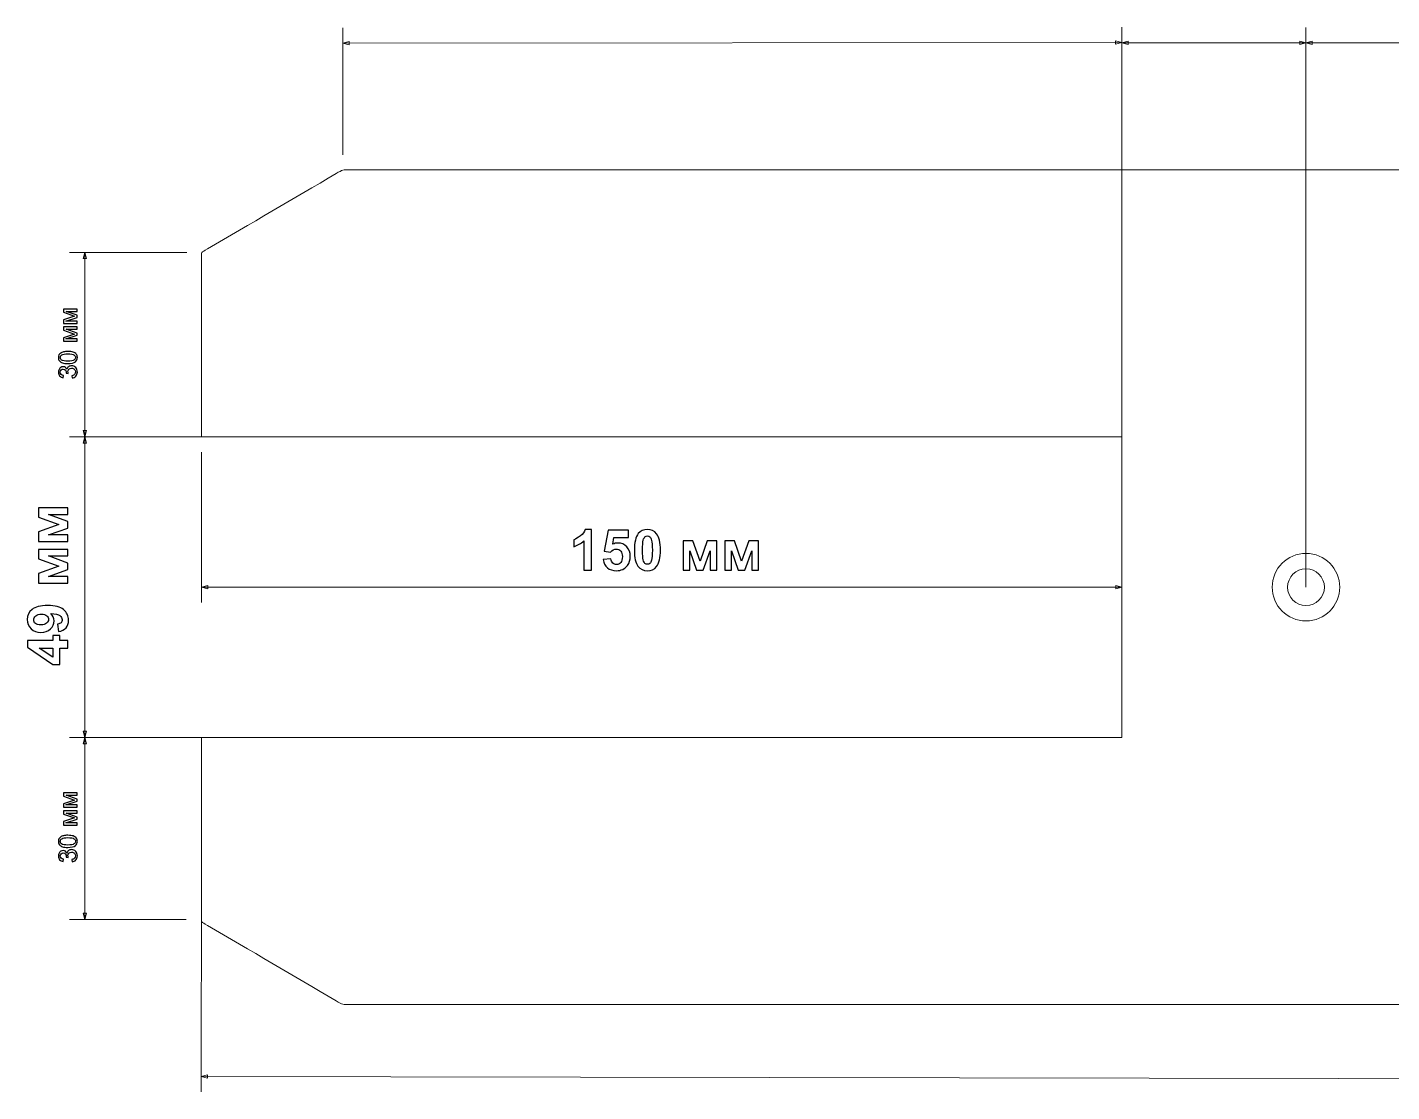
# Model space of a CAD drawing. Header units: centimetres. Extents: x -84 to 84, y -59 to 59.
# Drawn here: x -60.22 to -37.98, y 28.39 to 45.74 of the extents above; entities that cross this region are included whole.
import ezdxf

# ---------------------------------------------------------------- set-up
doc = ezdxf.new("R2010")
doc.units = ezdxf.units.CM
doc.header["$MEASUREMENT"] = 0
doc.layers.add('layer 1', color=7, linetype='Continuous')

msp = doc.modelspace()

# ---------------------------------------------------------------- linework, layer by layer
at = {"layer": 'layer 1', "color": 155, "lineweight": 9}
for points in [[(-55.07438, 43.66111), (-55.07438, 43.66111), (-55.07564, 45.73303), (-55.07564, 45.73303)], [(-42.3778, 43.66884), (-42.3778, 43.66884), (-42.37906, 45.74076), (-42.37906, 45.74076)], [(-42.37765, 36.86422), (-42.37765, 36.86422), (-42.37765, 45.73671), (-42.37765, 45.73671)], [(-39.3777, 36.61422), (-39.3777, 36.61422), (-39.3777, 45.73671), (-39.3777, 45.73671)], [(-39.3777, 36.61422), (-39.3777, 36.61422), (-39.3777, 45.73671), (-39.3777, 45.73671)], [(-55.07549, 45.48304), (-55.07549, 45.48304), (-42.37891, 45.49077), (-42.37891, 45.49077)], [(-42.37765, 45.48671), (-42.37765, 45.48671), (-39.3777, 45.48671), (-39.3777, 45.48671)], [(-39.3777, 45.48671), (-39.3777, 45.48671), (-16.3777, 45.48671), (-16.3777, 45.48671)], [(-57.61873, 42.07181), (-57.61873, 42.07181), (-59.52712, 42.07181), (-59.52712, 42.07181)], [(-59.27712, 42.07181), (-59.27712, 42.07181), (-59.27712, 39.06423), (-59.27712, 39.06423)], [(-56.64846, 39.06423), (-56.64846, 39.06423), (-59.52712, 39.06423), (-59.52712, 39.06423)], [(-57.61873, 39.06423), (-57.61873, 39.06423), (-59.52712, 39.06423), (-59.52712, 39.06423)], [(-59.27712, 39.06423), (-59.27712, 39.06423), (-59.27712, 34.16421), (-59.27712, 34.16421)], [(-57.37765, 38.81423), (-57.37765, 38.81423), (-57.37765, 36.36423), (-57.37765, 36.36423)], [(-42.37765, 38.81423), (-42.37765, 38.81423), (-42.37765, 36.36423), (-42.37765, 36.36423)], [(-57.37765, 36.61423), (-57.37765, 36.61423), (-42.37765, 36.61423), (-42.37765, 36.61423)], [(-56.64846, 34.16421), (-56.64846, 34.16421), (-59.52712, 34.16421), (-59.52712, 34.16421)], [(-57.62765, 34.16421), (-57.62765, 34.16421), (-59.52712, 34.16421), (-59.52712, 34.16421)], [(-59.27712, 31.19803), (-59.27712, 31.19803), (-59.27712, 34.16421), (-59.27712, 34.16421)], [(-57.3781, 31.97159), (-57.3781, 31.97159), (-57.38464, 28.38993), (-57.38464, 28.38993)], [(-57.62765, 31.19803), (-57.62765, 31.19803), (-59.52712, 31.19803), (-59.52712, 31.19803)], [(-57.38419, 28.63992), (-57.38419, 28.63992), (-4.85234, 28.54398), (-4.85234, 28.54398)]]:
    msp.add_open_spline(points, degree=3, dxfattribs=at)
for points in [[(-54.97387, 45.45587), (-54.97387, 45.45587), (-55.07549, 45.48304), (-55.07549, 45.48304), (-55.07549, 45.48304), (-55.07549, 45.48304), (-54.97391, 45.51032), (-54.97391, 45.51032), (-54.97391, 45.51032), (-54.97391, 45.51032), (-54.97387, 45.45587), (-54.97387, 45.45587)], [(-42.48048, 45.46348), (-42.48048, 45.46348), (-42.37891, 45.49077), (-42.37891, 45.49077), (-42.37891, 45.49077), (-42.37891, 45.49077), (-42.48052, 45.51793), (-42.48052, 45.51793), (-42.48052, 45.51793), (-42.48052, 45.51793), (-42.48048, 45.46348), (-42.48048, 45.46348)], [(-42.27605, 45.45948), (-42.27605, 45.45948), (-42.37765, 45.48671), (-42.37765, 45.48671), (-42.37765, 45.48671), (-42.37765, 45.48671), (-42.27605, 45.51393), (-42.27605, 45.51393), (-42.27605, 45.51393), (-42.27605, 45.51393), (-42.27605, 45.45948), (-42.27605, 45.45948)], [(-39.47929, 45.45948), (-39.47929, 45.45948), (-39.3777, 45.48671), (-39.3777, 45.48671), (-39.3777, 45.48671), (-39.3777, 45.48671), (-39.47929, 45.51393), (-39.47929, 45.51393), (-39.47929, 45.51393), (-39.47929, 45.51393), (-39.47929, 45.45948), (-39.47929, 45.45948)], [(-39.2761, 45.45948), (-39.2761, 45.45948), (-39.3777, 45.48671), (-39.3777, 45.48671), (-39.3777, 45.48671), (-39.3777, 45.48671), (-39.2761, 45.51393), (-39.2761, 45.51393), (-39.2761, 45.51393), (-39.2761, 45.51393), (-39.2761, 45.45948), (-39.2761, 45.45948)], [(-59.30434, 41.97021), (-59.30434, 41.97021), (-59.27712, 42.07181), (-59.27712, 42.07181), (-59.27712, 42.07181), (-59.27712, 42.07181), (-59.24989, 41.97021), (-59.24989, 41.97021), (-59.24989, 41.97021), (-59.24989, 41.97021), (-59.30434, 41.97021), (-59.30434, 41.97021)], [(-59.30434, 39.16582), (-59.30434, 39.16582), (-59.27712, 39.06423), (-59.27712, 39.06423), (-59.27712, 39.06423), (-59.27712, 39.06423), (-59.24989, 39.16582), (-59.24989, 39.16582), (-59.24989, 39.16582), (-59.24989, 39.16582), (-59.30434, 39.16582), (-59.30434, 39.16582)], [(-59.30434, 38.96263), (-59.30434, 38.96263), (-59.27712, 39.06423), (-59.27712, 39.06423), (-59.27712, 39.06423), (-59.27712, 39.06423), (-59.24989, 38.96263), (-59.24989, 38.96263), (-59.24989, 38.96263), (-59.24989, 38.96263), (-59.30434, 38.96263), (-59.30434, 38.96263)], [(-57.27605, 36.587), (-57.27605, 36.587), (-57.37765, 36.61423), (-57.37765, 36.61423), (-57.37765, 36.61423), (-57.37765, 36.61423), (-57.27605, 36.64145), (-57.27605, 36.64145), (-57.27605, 36.64145), (-57.27605, 36.64145), (-57.27605, 36.587), (-57.27605, 36.587)], [(-42.47924, 36.587), (-42.47924, 36.587), (-42.37765, 36.61423), (-42.37765, 36.61423), (-42.37765, 36.61423), (-42.37765, 36.61423), (-42.47924, 36.64145), (-42.47924, 36.64145), (-42.47924, 36.64145), (-42.47924, 36.64145), (-42.47924, 36.587), (-42.47924, 36.587)], [(-59.30434, 34.2658), (-59.30434, 34.2658), (-59.27712, 34.16421), (-59.27712, 34.16421), (-59.27712, 34.16421), (-59.27712, 34.16421), (-59.24989, 34.2658), (-59.24989, 34.2658), (-59.24989, 34.2658), (-59.24989, 34.2658), (-59.30434, 34.2658), (-59.30434, 34.2658)], [(-59.24989, 34.06261), (-59.24989, 34.06261), (-59.27712, 34.16421), (-59.27712, 34.16421), (-59.27712, 34.16421), (-59.27712, 34.16421), (-59.30434, 34.06261), (-59.30434, 34.06261), (-59.30434, 34.06261), (-59.30434, 34.06261), (-59.24989, 34.06261), (-59.24989, 34.06261)], [(-59.24989, 31.29962), (-59.24989, 31.29962), (-59.27712, 31.19803), (-59.27712, 31.19803), (-59.27712, 31.19803), (-59.27712, 31.19803), (-59.30434, 31.29962), (-59.30434, 31.29962), (-59.30434, 31.29962), (-59.30434, 31.29962), (-59.24989, 31.29962), (-59.24989, 31.29962)], [(-57.28264, 28.61251), (-57.28264, 28.61251), (-57.38419, 28.63992), (-57.38419, 28.63992), (-57.38419, 28.63992), (-57.38419, 28.63992), (-57.28254, 28.66695), (-57.28254, 28.66695), (-57.28254, 28.66695), (-57.28254, 28.66695), (-57.28264, 28.61251), (-57.28264, 28.61251)]]:
    msp.add_open_spline(points, degree=3, knots=[0, 0, 0, 0, 0.25, 0.25, 0.25, 0.25, 0.5, 0.5, 0.5, 0.5, 1, 1, 1, 1], dxfattribs=at)
at = {"layer": 'layer 1', "color": 254, "lineweight": 20}
msp.add_open_spline([(-54.95849, 43.41885), (-54.95849, 43.41885), (50.96113, 43.41885), (50.96113, 43.41885), (50.96113, 43.41885), (51.67024, 43.41885), (51.62215, 43.2975), (51.62143, 42.78168), (51.62143, 42.78168), (51.62143, 42.78168), (51.62143, 36.61422), (51.62143, 36.61422), (51.62143, 36.61422), (51.62143, 36.61422), (51.62143, 30.44676), (51.62143, 30.44676), (51.62143, 30.44676), (51.62215, 29.93094), (51.67024, 29.80959), (50.96113, 29.80959), (50.96113, 29.80959), (50.96113, 29.80959), (-54.95849, 29.80959), (-54.95849, 29.80959), (-54.95849, 29.80959), (-55.07312, 29.80959), (-55.07723, 29.80932), (-55.18469, 29.87233), (-55.18469, 29.87233), (-55.88335, 30.282), (-56.58204, 30.69178), (-57.2807, 31.1015), (-57.2807, 31.1015), (-57.39009, 31.1656), (-57.37765, 31.12382), (-57.37765, 31.30366), (-57.37765, 31.30366), (-57.37765, 31.78288), (-57.37765, 33.68502), (-57.37765, 34.16421), (-57.37765, 34.16421), (-57.37765, 34.16421), (-42.37765, 34.16421), (-42.37765, 34.16421), (-42.37765, 34.16421), (-42.37765, 34.16421), (-42.37765, 39.06423), (-42.37765, 39.06423), (-42.37765, 39.06423), (-42.37765, 39.06423), (-57.37765, 39.06423), (-57.37765, 39.06423), (-57.37765, 39.06423), (-57.37765, 39.54342), (-57.37765, 41.44556), (-57.37765, 41.92478), (-57.37765, 41.92478), (-57.37765, 42.10462), (-57.39009, 42.06284), (-57.2807, 42.12694), (-57.2807, 42.12694), (-56.58204, 42.53666), (-55.88335, 42.94644), (-55.18469, 43.35611), (-55.18469, 43.35611), (-55.07723, 43.41912), (-55.07312, 43.41885), (-54.95849, 43.41885)], degree=3, knots=[0, 0, 0, 0, 0.05555556, 0.05555556, 0.05555556, 0.05555556, 0.11111111, 0.11111111, 0.11111111, 0.11111111, 0.16666667, 0.16666667, 0.16666667, 0.16666667, 0.22222222, 0.22222222, 0.22222222, 0.22222222, 0.27777778, 0.27777778, 0.27777778, 0.27777778, 0.33333333, 0.33333333, 0.33333333, 0.33333333, 0.38888889, 0.38888889, 0.38888889, 0.38888889, 0.44444444, 0.44444444, 0.44444444, 0.44444444, 0.5, 0.5, 0.5, 0.5, 0.55555556, 0.55555556, 0.55555556, 0.55555556, 0.61111111, 0.61111111, 0.61111111, 0.61111111, 0.66666667, 0.66666667, 0.66666667, 0.66666667, 0.72222222, 0.72222222, 0.72222222, 0.72222222, 0.77777778, 0.77777778, 0.77777778, 0.77777778, 0.83333333, 0.83333333, 0.83333333, 0.83333333, 0.88888889, 0.88888889, 0.88888889, 0.88888889, 1, 1, 1, 1], dxfattribs=at)
at = {"layer": 'layer 1', "color": 155}
for points, knots in [([(-59.62596, 40.91487), (-59.62596, 40.91487), (-59.62596, 40.97216), (-59.62596, 40.97216), (-59.62596, 40.97216), (-59.62596, 40.97216), (-59.45014, 41.03023), (-59.45014, 41.03023), (-59.45014, 41.03023), (-59.45014, 41.03023), (-59.62596, 41.0945), (-59.62596, 41.0945), (-59.62596, 41.0945), (-59.62596, 41.0945), (-59.62596, 41.1477), (-59.62596, 41.1477), (-59.62596, 41.1477), (-59.62596, 41.1477), (-59.40625, 41.1477), (-59.40625, 41.1477), (-59.40625, 41.1477), (-59.40625, 41.1477), (-59.40625, 41.11045), (-59.40625, 41.11045), (-59.40625, 41.11045), (-59.40625, 41.11045), (-59.58313, 41.11045), (-59.58313, 41.11045), (-59.58313, 41.11045), (-59.58313, 41.11045), (-59.40625, 41.04575), (-59.40625, 41.04575), (-59.40625, 41.04575), (-59.40625, 41.04575), (-59.40625, 41.01245), (-59.40625, 41.01245), (-59.40625, 41.01245), (-59.40625, 41.01245), (-59.5916, 40.95128), (-59.5916, 40.95128), (-59.5916, 40.95128), (-59.5916, 40.95128), (-59.40625, 40.95128), (-59.40625, 40.95128), (-59.40625, 40.95128), (-59.40625, 40.95128), (-59.40625, 40.91487), (-59.40625, 40.91487), (-59.40625, 40.91487), (-59.40625, 40.91487), (-59.62596, 40.91487), (-59.62596, 40.91487)], [0, 0, 0, 0, 0.07142857, 0.07142857, 0.07142857, 0.07142857, 0.14285714, 0.14285714, 0.14285714, 0.14285714, 0.21428571, 0.21428571, 0.21428571, 0.21428571, 0.28571429, 0.28571429, 0.28571429, 0.28571429, 0.35714286, 0.35714286, 0.35714286, 0.35714286, 0.42857143, 0.42857143, 0.42857143, 0.42857143, 0.5, 0.5, 0.5, 0.5, 0.57142857, 0.57142857, 0.57142857, 0.57142857, 0.64285714, 0.64285714, 0.64285714, 0.64285714, 0.71428571, 0.71428571, 0.71428571, 0.71428571, 0.78571429, 0.78571429, 0.78571429, 0.78571429, 0.85714286, 0.85714286, 0.85714286, 0.85714286, 1, 1, 1, 1]), ([(-59.62596, 40.62383), (-59.62596, 40.62383), (-59.62596, 40.68112), (-59.62596, 40.68112), (-59.62596, 40.68112), (-59.62596, 40.68112), (-59.45014, 40.73919), (-59.45014, 40.73919), (-59.45014, 40.73919), (-59.45014, 40.73919), (-59.62596, 40.80346), (-59.62596, 40.80346), (-59.62596, 40.80346), (-59.62596, 40.80346), (-59.62596, 40.85666), (-59.62596, 40.85666), (-59.62596, 40.85666), (-59.62596, 40.85666), (-59.40625, 40.85666), (-59.40625, 40.85666), (-59.40625, 40.85666), (-59.40625, 40.85666), (-59.40625, 40.81941), (-59.40625, 40.81941), (-59.40625, 40.81941), (-59.40625, 40.81941), (-59.58313, 40.81941), (-59.58313, 40.81941), (-59.58313, 40.81941), (-59.58313, 40.81941), (-59.40625, 40.75471), (-59.40625, 40.75471), (-59.40625, 40.75471), (-59.40625, 40.75471), (-59.40625, 40.72141), (-59.40625, 40.72141), (-59.40625, 40.72141), (-59.40625, 40.72141), (-59.5916, 40.66024), (-59.5916, 40.66024), (-59.5916, 40.66024), (-59.5916, 40.66024), (-59.40625, 40.66024), (-59.40625, 40.66024), (-59.40625, 40.66024), (-59.40625, 40.66024), (-59.40625, 40.62383), (-59.40625, 40.62383), (-59.40625, 40.62383), (-59.40625, 40.62383), (-59.62596, 40.62383), (-59.62596, 40.62383)], [0, 0, 0, 0, 0.07142857, 0.07142857, 0.07142857, 0.07142857, 0.14285714, 0.14285714, 0.14285714, 0.14285714, 0.21428571, 0.21428571, 0.21428571, 0.21428571, 0.28571429, 0.28571429, 0.28571429, 0.28571429, 0.35714286, 0.35714286, 0.35714286, 0.35714286, 0.42857143, 0.42857143, 0.42857143, 0.42857143, 0.5, 0.5, 0.5, 0.5, 0.57142857, 0.57142857, 0.57142857, 0.57142857, 0.64285714, 0.64285714, 0.64285714, 0.64285714, 0.71428571, 0.71428571, 0.71428571, 0.71428571, 0.78571429, 0.78571429, 0.78571429, 0.78571429, 0.85714286, 0.85714286, 0.85714286, 0.85714286, 1, 1, 1, 1]), ([(-59.55583, 40.25934), (-59.5916, 40.25934), (-59.62053, 40.26301), (-59.6424, 40.27035), (-59.6424, 40.27035), (-59.66434, 40.27775), (-59.6812, 40.28869), (-59.69299, 40.30323), (-59.69299, 40.30323), (-59.70477, 40.31769), (-59.71062, 40.33596), (-59.71062, 40.35798), (-59.71062, 40.35798), (-59.71062, 40.3742), (-59.70738, 40.38846), (-59.70082, 40.4008), (-59.70082, 40.4008), (-59.69426, 40.41308), (-59.6848, 40.42324), (-59.67245, 40.43114), (-59.67245, 40.43114), (-59.66018, 40.43904), (-59.64515, 40.44525), (-59.62744, 40.44977), (-59.62744, 40.44977), (-59.60973, 40.45435), (-59.58581, 40.45661), (-59.55583, 40.45661), (-59.55583, 40.45661), (-59.52027, 40.45661), (-59.49148, 40.45294), (-59.46961, 40.44568), (-59.46961, 40.44568), (-59.44767, 40.43841), (-59.4308, 40.42747), (-59.41895, 40.41294), (-59.41895, 40.41294), (-59.4071, 40.39847), (-59.40117, 40.38013), (-59.40117, 40.35798), (-59.40117, 40.35798), (-59.40117, 40.32884), (-59.41154, 40.30591), (-59.43236, 40.28926), (-59.43236, 40.28926), (-59.45776, 40.26929), (-59.49889, 40.25934), (-59.55583, 40.25934)], [0, 0, 0, 0, 0.07692308, 0.07692308, 0.07692308, 0.07692308, 0.15384615, 0.15384615, 0.15384615, 0.15384615, 0.23076923, 0.23076923, 0.23076923, 0.23076923, 0.30769231, 0.30769231, 0.30769231, 0.30769231, 0.38461538, 0.38461538, 0.38461538, 0.38461538, 0.46153846, 0.46153846, 0.46153846, 0.46153846, 0.53846154, 0.53846154, 0.53846154, 0.53846154, 0.61538462, 0.61538462, 0.61538462, 0.61538462, 0.69230769, 0.69230769, 0.69230769, 0.69230769, 0.76923077, 0.76923077, 0.76923077, 0.76923077, 0.84615385, 0.84615385, 0.84615385, 0.84615385, 1, 1, 1, 1]), ([(-59.55569, 40.29744), (-59.5058, 40.29744), (-59.47264, 40.30323), (-59.45627, 40.31487), (-59.45627, 40.31487), (-59.43983, 40.32651), (-59.43165, 40.3409), (-59.43165, 40.35798), (-59.43165, 40.35798), (-59.43165, 40.37505), (-59.4399, 40.38944), (-59.45634, 40.40108), (-59.45634, 40.40108), (-59.47285, 40.41273), (-59.50594, 40.41851), (-59.55569, 40.41851), (-59.55569, 40.41851), (-59.60557, 40.41851), (-59.63873, 40.41273), (-59.6551, 40.40108), (-59.6551, 40.40108), (-59.67154, 40.38951), (-59.67972, 40.37498), (-59.67972, 40.35755), (-59.67972, 40.35755), (-59.67972, 40.34048), (-59.67245, 40.32679), (-59.65799, 40.31656), (-59.65799, 40.31656), (-59.63958, 40.30379), (-59.60543, 40.29744), (-59.55569, 40.29744)], [0, 0, 0, 0, 0.11111111, 0.11111111, 0.11111111, 0.11111111, 0.22222222, 0.22222222, 0.22222222, 0.22222222, 0.33333333, 0.33333333, 0.33333333, 0.33333333, 0.44444444, 0.44444444, 0.44444444, 0.44444444, 0.55555556, 0.55555556, 0.55555556, 0.55555556, 0.66666667, 0.66666667, 0.66666667, 0.66666667, 0.77777778, 0.77777778, 0.77777778, 0.77777778, 1, 1, 1, 1]), ([(-59.48668, 40.0239), (-59.48668, 40.0239), (-59.49176, 40.06115), (-59.49176, 40.06115), (-59.49176, 40.06115), (-59.4706, 40.06546), (-59.45536, 40.07265), (-59.44604, 40.08288), (-59.44604, 40.08288), (-59.43673, 40.09311), (-59.43207, 40.10567), (-59.43207, 40.12056), (-59.43207, 40.12056), (-59.43207, 40.1382), (-59.43814, 40.15309), (-59.45028, 40.16508), (-59.45028, 40.16508), (-59.46241, 40.17707), (-59.47744, 40.18307), (-59.49536, 40.18307), (-59.49536, 40.18307), (-59.51244, 40.18307), (-59.52655, 40.1775), (-59.53769, 40.16628), (-59.53769, 40.16628), (-59.54877, 40.15513), (-59.55434, 40.14095), (-59.55434, 40.12366), (-59.55434, 40.12366), (-59.55434, 40.11661), (-59.55293, 40.10786), (-59.55018, 40.09735), (-59.55018, 40.09735), (-59.55018, 40.09735), (-59.58278, 40.10151), (-59.58278, 40.10151), (-59.58278, 40.10151), (-59.5825, 40.10398), (-59.58236, 40.10603), (-59.58236, 40.10751), (-59.58236, 40.10751), (-59.58236, 40.12345), (-59.58652, 40.13771), (-59.59477, 40.15048), (-59.59477, 40.15048), (-59.60303, 40.16318), (-59.61573, 40.16953), (-59.63287, 40.16953), (-59.63287, 40.16953), (-59.64649, 40.16953), (-59.65778, 40.16487), (-59.66674, 40.15563), (-59.66674, 40.15563), (-59.6757, 40.14638), (-59.68014, 40.13446), (-59.68014, 40.11985), (-59.68014, 40.11985), (-59.68014, 40.10532), (-59.67556, 40.09326), (-59.66639, 40.08359), (-59.66639, 40.08359), (-59.65721, 40.07392), (-59.64346, 40.06771), (-59.62511, 40.06496), (-59.62511, 40.06496), (-59.62511, 40.06496), (-59.63188, 40.02771), (-59.63188, 40.02771), (-59.63188, 40.02771), (-59.65686, 40.0323), (-59.67626, 40.0426), (-59.69002, 40.05875), (-59.69002, 40.05875), (-59.70378, 40.07484), (-59.71062, 40.09495), (-59.71062, 40.11894), (-59.71062, 40.11894), (-59.71062, 40.13545), (-59.7071, 40.15069), (-59.69997, 40.16459), (-59.69997, 40.16459), (-59.69291, 40.17856), (-59.68325, 40.18921), (-59.67104, 40.19655), (-59.67104, 40.19655), (-59.65877, 40.20396), (-59.64578, 40.20763), (-59.63203, 40.20763), (-59.63203, 40.20763), (-59.61897, 40.20763), (-59.60712, 40.2041), (-59.5964, 40.19711), (-59.5964, 40.19711), (-59.58567, 40.19006), (-59.57713, 40.17961), (-59.57078, 40.16586), (-59.57078, 40.16586), (-59.56669, 40.18378), (-59.55808, 40.19768), (-59.54503, 40.20763), (-59.54503, 40.20763), (-59.53205, 40.2175), (-59.51568, 40.22244), (-59.49614, 40.22244), (-59.49614, 40.22244), (-59.46968, 40.22244), (-59.44717, 40.21278), (-59.42876, 40.19351), (-59.42876, 40.19351), (-59.41034, 40.17418), (-59.40117, 40.14977), (-59.40117, 40.12028), (-59.40117, 40.12028), (-59.40117, 40.09368), (-59.40914, 40.0716), (-59.42502, 40.05403), (-59.42502, 40.05403), (-59.44089, 40.03639), (-59.46142, 40.02637), (-59.48668, 40.0239)], [0, 0, 0, 0, 0.03225806, 0.03225806, 0.03225806, 0.03225806, 0.06451613, 0.06451613, 0.06451613, 0.06451613, 0.09677419, 0.09677419, 0.09677419, 0.09677419, 0.12903226, 0.12903226, 0.12903226, 0.12903226, 0.16129032, 0.16129032, 0.16129032, 0.16129032, 0.19354839, 0.19354839, 0.19354839, 0.19354839, 0.22580645, 0.22580645, 0.22580645, 0.22580645, 0.25806452, 0.25806452, 0.25806452, 0.25806452, 0.29032258, 0.29032258, 0.29032258, 0.29032258, 0.32258065, 0.32258065, 0.32258065, 0.32258065, 0.35483871, 0.35483871, 0.35483871, 0.35483871, 0.38709677, 0.38709677, 0.38709677, 0.38709677, 0.41935484, 0.41935484, 0.41935484, 0.41935484, 0.4516129, 0.4516129, 0.4516129, 0.4516129, 0.48387097, 0.48387097, 0.48387097, 0.48387097, 0.51612903, 0.51612903, 0.51612903, 0.51612903, 0.5483871, 0.5483871, 0.5483871, 0.5483871, 0.58064516, 0.58064516, 0.58064516, 0.58064516, 0.61290323, 0.61290323, 0.61290323, 0.61290323, 0.64516129, 0.64516129, 0.64516129, 0.64516129, 0.67741935, 0.67741935, 0.67741935, 0.67741935, 0.70967742, 0.70967742, 0.70967742, 0.70967742, 0.74193548, 0.74193548, 0.74193548, 0.74193548, 0.77419355, 0.77419355, 0.77419355, 0.77419355, 0.80645161, 0.80645161, 0.80645161, 0.80645161, 0.83870968, 0.83870968, 0.83870968, 0.83870968, 0.87096774, 0.87096774, 0.87096774, 0.87096774, 0.90322581, 0.90322581, 0.90322581, 0.90322581, 0.93548387, 0.93548387, 0.93548387, 0.93548387, 1, 1, 1, 1]), ([(-60.03295, 37.36031), (-60.03295, 37.36031), (-60.03295, 37.51715), (-60.03295, 37.51715), (-60.03295, 37.51715), (-60.03295, 37.51715), (-59.70122, 37.6341), (-59.70122, 37.6341), (-59.70122, 37.6341), (-59.70122, 37.6341), (-60.03295, 37.75303), (-60.03295, 37.75303), (-60.03295, 37.75303), (-60.03295, 37.75303), (-60.03295, 37.90881), (-60.03295, 37.90881), (-60.03295, 37.90881), (-60.03295, 37.90881), (-59.55691, 37.90881), (-59.55691, 37.90881), (-59.55691, 37.90881), (-59.55691, 37.90881), (-59.55691, 37.80149), (-59.55691, 37.80149), (-59.55691, 37.80149), (-59.55691, 37.80149), (-59.87029, 37.80149), (-59.87029, 37.80149), (-59.87029, 37.80149), (-59.87029, 37.80149), (-59.55691, 37.68623), (-59.55691, 37.68623), (-59.55691, 37.68623), (-59.55691, 37.68623), (-59.55691, 37.57815), (-59.55691, 37.57815), (-59.55691, 37.57815), (-59.55691, 37.57815), (-59.87029, 37.46762), (-59.87029, 37.46762), (-59.87029, 37.46762), (-59.87029, 37.46762), (-59.55691, 37.46762), (-59.55691, 37.46762), (-59.55691, 37.46762), (-59.55691, 37.46762), (-59.55691, 37.36031), (-59.55691, 37.36031), (-59.55691, 37.36031), (-59.55691, 37.36031), (-60.03295, 37.36031), (-60.03295, 37.36031)], [0, 0, 0, 0, 0.07142857, 0.07142857, 0.07142857, 0.07142857, 0.14285714, 0.14285714, 0.14285714, 0.14285714, 0.21428571, 0.21428571, 0.21428571, 0.21428571, 0.28571429, 0.28571429, 0.28571429, 0.28571429, 0.35714286, 0.35714286, 0.35714286, 0.35714286, 0.42857143, 0.42857143, 0.42857143, 0.42857143, 0.5, 0.5, 0.5, 0.5, 0.57142857, 0.57142857, 0.57142857, 0.57142857, 0.64285714, 0.64285714, 0.64285714, 0.64285714, 0.71428571, 0.71428571, 0.71428571, 0.71428571, 0.78571429, 0.78571429, 0.78571429, 0.78571429, 0.85714286, 0.85714286, 0.85714286, 0.85714286, 1, 1, 1, 1]), ([(-51.02188, 36.89402), (-51.02188, 36.89402), (-51.14754, 36.89402), (-51.14754, 36.89402), (-51.14754, 36.89402), (-51.14754, 36.89402), (-51.14754, 37.36945), (-51.14754, 37.36945), (-51.14754, 37.36945), (-51.1934, 37.32634), (-51.24752, 37.29439), (-51.30989, 37.27375), (-51.30989, 37.27375), (-51.30989, 37.27375), (-51.30989, 37.3884), (-51.30989, 37.3884), (-51.30989, 37.3884), (-51.27702, 37.3991), (-51.2414, 37.41943), (-51.20303, 37.44955), (-51.20303, 37.44955), (-51.16451, 37.47951), (-51.13822, 37.51452), (-51.12385, 37.55442), (-51.12385, 37.55442), (-51.12385, 37.55442), (-51.02188, 37.55442), (-51.02188, 37.55442), (-51.02188, 37.55442), (-51.02188, 37.55442), (-51.02188, 36.89402), (-51.02188, 36.89402)], [0, 0, 0, 0, 0.11111111, 0.11111111, 0.11111111, 0.11111111, 0.22222222, 0.22222222, 0.22222222, 0.22222222, 0.33333333, 0.33333333, 0.33333333, 0.33333333, 0.44444444, 0.44444444, 0.44444444, 0.44444444, 0.55555556, 0.55555556, 0.55555556, 0.55555556, 0.66666667, 0.66666667, 0.66666667, 0.66666667, 0.77777778, 0.77777778, 0.77777778, 0.77777778, 1, 1, 1, 1]), ([(-50.83186, 37.06264), (-50.83186, 37.06264), (-50.7062, 37.07563), (-50.7062, 37.07563), (-50.7062, 37.07563), (-50.70253, 37.0472), (-50.69199, 37.02457), (-50.67441, 37.00791), (-50.67441, 37.00791), (-50.65667, 36.99125), (-50.63634, 36.98299), (-50.61326, 36.98299), (-50.61326, 36.98299), (-50.58696, 36.98299), (-50.56465, 36.99369), (-50.54645, 37.01525), (-50.54645, 37.01525), (-50.52826, 37.0368), (-50.51909, 37.06921), (-50.51909, 37.11247), (-50.51909, 37.11247), (-50.51909, 37.15313), (-50.52811, 37.18356), (-50.5463, 37.20389), (-50.5463, 37.20389), (-50.56434, 37.22422), (-50.58788, 37.23431), (-50.61693, 37.23431), (-50.61693, 37.23431), (-50.65316, 37.23431), (-50.68572, 37.21841), (-50.71446, 37.18661), (-50.71446, 37.18661), (-50.71446, 37.18661), (-50.81627, 37.20129), (-50.81627, 37.20129), (-50.81627, 37.20129), (-50.81627, 37.20129), (-50.75206, 37.54249), (-50.75206, 37.54249), (-50.75206, 37.54249), (-50.75206, 37.54249), (-50.41911, 37.54249), (-50.41911, 37.54249), (-50.41911, 37.54249), (-50.41911, 37.54249), (-50.41911, 37.42509), (-50.41911, 37.42509), (-50.41911, 37.42509), (-50.41911, 37.42509), (-50.65652, 37.42509), (-50.65652, 37.42509), (-50.65652, 37.42509), (-50.65652, 37.42509), (-50.67639, 37.31334), (-50.67639, 37.31334), (-50.67639, 37.31334), (-50.64842, 37.32725), (-50.61968, 37.33429), (-50.59033, 37.33429), (-50.59033, 37.33429), (-50.53438, 37.33429), (-50.48699, 37.31395), (-50.44816, 37.27314), (-50.44816, 37.27314), (-50.40918, 37.23247), (-50.38976, 37.17958), (-50.38976, 37.11446), (-50.38976, 37.11446), (-50.38976, 37.06019), (-50.40551, 37.01188), (-50.43685, 36.96923), (-50.43685, 36.96923), (-50.47965, 36.91114), (-50.53896, 36.8821), (-50.61479, 36.8821), (-50.61479, 36.8821), (-50.67548, 36.8821), (-50.72501, 36.89845), (-50.76322, 36.93101), (-50.76322, 36.93101), (-50.80159, 36.96373), (-50.82437, 37.00745), (-50.83186, 37.06264)], [0, 0, 0, 0, 0.04545455, 0.04545455, 0.04545455, 0.04545455, 0.09090909, 0.09090909, 0.09090909, 0.09090909, 0.13636364, 0.13636364, 0.13636364, 0.13636364, 0.18181818, 0.18181818, 0.18181818, 0.18181818, 0.22727273, 0.22727273, 0.22727273, 0.22727273, 0.27272727, 0.27272727, 0.27272727, 0.27272727, 0.31818182, 0.31818182, 0.31818182, 0.31818182, 0.36363636, 0.36363636, 0.36363636, 0.36363636, 0.40909091, 0.40909091, 0.40909091, 0.40909091, 0.45454545, 0.45454545, 0.45454545, 0.45454545, 0.5, 0.5, 0.5, 0.5, 0.54545455, 0.54545455, 0.54545455, 0.54545455, 0.59090909, 0.59090909, 0.59090909, 0.59090909, 0.63636364, 0.63636364, 0.63636364, 0.63636364, 0.68181818, 0.68181818, 0.68181818, 0.68181818, 0.72727273, 0.72727273, 0.72727273, 0.72727273, 0.77272727, 0.77272727, 0.77272727, 0.77272727, 0.81818182, 0.81818182, 0.81818182, 0.81818182, 0.86363636, 0.86363636, 0.86363636, 0.86363636, 0.90909091, 0.90909091, 0.90909091, 0.90909091, 1, 1, 1, 1]), ([(-50.11031, 37.55442), (-50.04672, 37.55442), (-49.99704, 37.53164), (-49.96111, 37.48609), (-49.96111, 37.48609), (-49.91846, 37.43228), (-49.89706, 37.34285), (-49.89706, 37.2181), (-49.89706, 37.2181), (-49.89706, 37.09352), (-49.91861, 37.00393), (-49.96157, 36.94951), (-49.96157, 36.94951), (-49.99719, 36.90457), (-50.04672, 36.8821), (-50.11031, 36.8821), (-50.11031, 36.8821), (-50.17421, 36.8821), (-50.22573, 36.90671), (-50.26486, 36.95593), (-50.26486, 36.95593), (-50.304, 37.00516), (-50.32357, 37.09306), (-50.32357, 37.21933), (-50.32357, 37.21933), (-50.32357, 37.3433), (-50.30201, 37.43258), (-50.25906, 37.487), (-50.25906, 37.487), (-50.22344, 37.53195), (-50.17391, 37.55442), (-50.11031, 37.55442)], [0, 0, 0, 0, 0.11111111, 0.11111111, 0.11111111, 0.11111111, 0.22222222, 0.22222222, 0.22222222, 0.22222222, 0.33333333, 0.33333333, 0.33333333, 0.33333333, 0.44444444, 0.44444444, 0.44444444, 0.44444444, 0.55555556, 0.55555556, 0.55555556, 0.55555556, 0.66666667, 0.66666667, 0.66666667, 0.66666667, 0.77777778, 0.77777778, 0.77777778, 0.77777778, 1, 1, 1, 1]), ([(-50.11031, 37.44986), (-50.12529, 37.44986), (-50.13875, 37.44496), (-50.15037, 37.43518), (-50.15037, 37.43518), (-50.16214, 37.42555), (-50.17131, 37.40812), (-50.17773, 37.3829), (-50.17773, 37.3829), (-50.18629, 37.35034), (-50.19057, 37.2953), (-50.19057, 37.2181), (-50.19057, 37.2181), (-50.19057, 37.14075), (-50.18675, 37.08771), (-50.1791, 37.05881), (-50.1791, 37.05881), (-50.17146, 37.02992), (-50.16183, 37.01066), (-50.15021, 37.00103), (-50.15021, 37.00103), (-50.13859, 36.9914), (-50.12529, 36.98666), (-50.11031, 36.98666), (-50.11031, 36.98666), (-50.09533, 36.98666), (-50.08188, 36.99155), (-50.07011, 37.00133), (-50.07011, 37.00133), (-50.05849, 37.01097), (-50.04932, 37.02839), (-50.0429, 37.05362), (-50.0429, 37.05362), (-50.03434, 37.08587), (-50.03006, 37.14075), (-50.03006, 37.2181), (-50.03006, 37.2181), (-50.03006, 37.2953), (-50.03388, 37.34835), (-50.04152, 37.37724), (-50.04152, 37.37724), (-50.04917, 37.40613), (-50.0588, 37.42555), (-50.07041, 37.43518), (-50.07041, 37.43518), (-50.08203, 37.44496), (-50.09533, 37.44986), (-50.11031, 37.44986)], [0, 0, 0, 0, 0.07692308, 0.07692308, 0.07692308, 0.07692308, 0.15384615, 0.15384615, 0.15384615, 0.15384615, 0.23076923, 0.23076923, 0.23076923, 0.23076923, 0.30769231, 0.30769231, 0.30769231, 0.30769231, 0.38461538, 0.38461538, 0.38461538, 0.38461538, 0.46153846, 0.46153846, 0.46153846, 0.46153846, 0.53846154, 0.53846154, 0.53846154, 0.53846154, 0.61538462, 0.61538462, 0.61538462, 0.61538462, 0.69230769, 0.69230769, 0.69230769, 0.69230769, 0.76923077, 0.76923077, 0.76923077, 0.76923077, 0.84615385, 0.84615385, 0.84615385, 0.84615385, 1, 1, 1, 1]), ([(-49.52742, 37.37006), (-49.52742, 37.37006), (-49.37058, 37.37006), (-49.37058, 37.37006), (-49.37058, 37.37006), (-49.37058, 37.37006), (-49.25363, 37.03833), (-49.25363, 37.03833), (-49.25363, 37.03833), (-49.25363, 37.03833), (-49.1347, 37.37006), (-49.1347, 37.37006), (-49.1347, 37.37006), (-49.1347, 37.37006), (-48.97892, 37.37006), (-48.97892, 37.37006), (-48.97892, 37.37006), (-48.97892, 37.37006), (-48.97892, 36.89402), (-48.97892, 36.89402), (-48.97892, 36.89402), (-48.97892, 36.89402), (-49.08624, 36.89402), (-49.08624, 36.89402), (-49.08624, 36.89402), (-49.08624, 36.89402), (-49.08624, 37.2074), (-49.08624, 37.2074), (-49.08624, 37.2074), (-49.08624, 37.2074), (-49.2015, 36.89402), (-49.2015, 36.89402), (-49.2015, 36.89402), (-49.2015, 36.89402), (-49.30958, 36.89402), (-49.30958, 36.89402), (-49.30958, 36.89402), (-49.30958, 36.89402), (-49.42011, 37.2074), (-49.42011, 37.2074), (-49.42011, 37.2074), (-49.42011, 37.2074), (-49.42011, 36.89402), (-49.42011, 36.89402), (-49.42011, 36.89402), (-49.42011, 36.89402), (-49.52742, 36.89402), (-49.52742, 36.89402), (-49.52742, 36.89402), (-49.52742, 36.89402), (-49.52742, 37.37006), (-49.52742, 37.37006)], [0, 0, 0, 0, 0.07142857, 0.07142857, 0.07142857, 0.07142857, 0.14285714, 0.14285714, 0.14285714, 0.14285714, 0.21428571, 0.21428571, 0.21428571, 0.21428571, 0.28571429, 0.28571429, 0.28571429, 0.28571429, 0.35714286, 0.35714286, 0.35714286, 0.35714286, 0.42857143, 0.42857143, 0.42857143, 0.42857143, 0.5, 0.5, 0.5, 0.5, 0.57142857, 0.57142857, 0.57142857, 0.57142857, 0.64285714, 0.64285714, 0.64285714, 0.64285714, 0.71428571, 0.71428571, 0.71428571, 0.71428571, 0.78571429, 0.78571429, 0.78571429, 0.78571429, 0.85714286, 0.85714286, 0.85714286, 0.85714286, 1, 1, 1, 1]), ([(-48.84898, 37.37006), (-48.84898, 37.37006), (-48.69214, 37.37006), (-48.69214, 37.37006), (-48.69214, 37.37006), (-48.69214, 37.37006), (-48.57519, 37.03833), (-48.57519, 37.03833), (-48.57519, 37.03833), (-48.57519, 37.03833), (-48.45626, 37.37006), (-48.45626, 37.37006), (-48.45626, 37.37006), (-48.45626, 37.37006), (-48.30048, 37.37006), (-48.30048, 37.37006), (-48.30048, 37.37006), (-48.30048, 37.37006), (-48.30048, 36.89402), (-48.30048, 36.89402), (-48.30048, 36.89402), (-48.30048, 36.89402), (-48.4078, 36.89402), (-48.4078, 36.89402), (-48.4078, 36.89402), (-48.4078, 36.89402), (-48.4078, 37.2074), (-48.4078, 37.2074), (-48.4078, 37.2074), (-48.4078, 37.2074), (-48.52306, 36.89402), (-48.52306, 36.89402), (-48.52306, 36.89402), (-48.52306, 36.89402), (-48.63114, 36.89402), (-48.63114, 36.89402), (-48.63114, 36.89402), (-48.63114, 36.89402), (-48.74167, 37.2074), (-48.74167, 37.2074), (-48.74167, 37.2074), (-48.74167, 37.2074), (-48.74167, 36.89402), (-48.74167, 36.89402), (-48.74167, 36.89402), (-48.74167, 36.89402), (-48.84898, 36.89402), (-48.84898, 36.89402), (-48.84898, 36.89402), (-48.84898, 36.89402), (-48.84898, 37.37006), (-48.84898, 37.37006)], [0, 0, 0, 0, 0.07142857, 0.07142857, 0.07142857, 0.07142857, 0.14285714, 0.14285714, 0.14285714, 0.14285714, 0.21428571, 0.21428571, 0.21428571, 0.21428571, 0.28571429, 0.28571429, 0.28571429, 0.28571429, 0.35714286, 0.35714286, 0.35714286, 0.35714286, 0.42857143, 0.42857143, 0.42857143, 0.42857143, 0.5, 0.5, 0.5, 0.5, 0.57142857, 0.57142857, 0.57142857, 0.57142857, 0.64285714, 0.64285714, 0.64285714, 0.64285714, 0.71428571, 0.71428571, 0.71428571, 0.71428571, 0.78571429, 0.78571429, 0.78571429, 0.78571429, 0.85714286, 0.85714286, 0.85714286, 0.85714286, 1, 1, 1, 1]), ([(-60.03295, 36.68187), (-60.03295, 36.68187), (-60.03295, 36.83871), (-60.03295, 36.83871), (-60.03295, 36.83871), (-60.03295, 36.83871), (-59.70122, 36.95566), (-59.70122, 36.95566), (-59.70122, 36.95566), (-59.70122, 36.95566), (-60.03295, 37.07459), (-60.03295, 37.07459), (-60.03295, 37.07459), (-60.03295, 37.07459), (-60.03295, 37.23037), (-60.03295, 37.23037), (-60.03295, 37.23037), (-60.03295, 37.23037), (-59.55691, 37.23037), (-59.55691, 37.23037), (-59.55691, 37.23037), (-59.55691, 37.23037), (-59.55691, 37.12305), (-59.55691, 37.12305), (-59.55691, 37.12305), (-59.55691, 37.12305), (-59.87029, 37.12305), (-59.87029, 37.12305), (-59.87029, 37.12305), (-59.87029, 37.12305), (-59.55691, 37.00779), (-59.55691, 37.00779), (-59.55691, 37.00779), (-59.55691, 37.00779), (-59.55691, 36.89971), (-59.55691, 36.89971), (-59.55691, 36.89971), (-59.55691, 36.89971), (-59.87029, 36.78918), (-59.87029, 36.78918), (-59.87029, 36.78918), (-59.87029, 36.78918), (-59.55691, 36.78918), (-59.55691, 36.78918), (-59.55691, 36.78918), (-59.55691, 36.78918), (-59.55691, 36.68187), (-59.55691, 36.68187), (-59.55691, 36.68187), (-59.55691, 36.68187), (-60.03295, 36.68187), (-60.03295, 36.68187)], [0, 0, 0, 0, 0.07142857, 0.07142857, 0.07142857, 0.07142857, 0.14285714, 0.14285714, 0.14285714, 0.14285714, 0.21428571, 0.21428571, 0.21428571, 0.21428571, 0.28571429, 0.28571429, 0.28571429, 0.28571429, 0.35714286, 0.35714286, 0.35714286, 0.35714286, 0.42857143, 0.42857143, 0.42857143, 0.42857143, 0.5, 0.5, 0.5, 0.5, 0.57142857, 0.57142857, 0.57142857, 0.57142857, 0.64285714, 0.64285714, 0.64285714, 0.64285714, 0.71428571, 0.71428571, 0.71428571, 0.71428571, 0.78571429, 0.78571429, 0.78571429, 0.78571429, 0.85714286, 0.85714286, 0.85714286, 0.85714286, 1, 1, 1, 1]), ([(-59.70947, 35.89031), (-59.70947, 35.89031), (-59.72293, 36.0123), (-59.72293, 36.0123), (-59.72293, 36.0123), (-59.69801, 36.0152), (-59.67951, 36.023), (-59.66759, 36.03538), (-59.66759, 36.03538), (-59.65551, 36.04777), (-59.64955, 36.06428), (-59.64955, 36.08461), (-59.64955, 36.08461), (-59.64955, 36.11044), (-59.66163, 36.1323), (-59.68563, 36.15034), (-59.68563, 36.15034), (-59.70963, 36.16838), (-59.75946, 36.17985), (-59.83483, 36.18489), (-59.83483, 36.18489), (-59.79814, 36.15325), (-59.77979, 36.11381), (-59.77979, 36.06626), (-59.77979, 36.06626), (-59.77979, 36.01475), (-59.79967, 35.97011), (-59.83957, 35.93265), (-59.83957, 35.93265), (-59.87947, 35.8952), (-59.93129, 35.87655), (-59.99519, 35.87655), (-59.99519, 35.87655), (-60.06184, 35.87655), (-60.1155, 35.89627), (-60.15616, 35.93586), (-60.15616, 35.93586), (-60.19698, 35.97546), (-60.21731, 36.02591), (-60.21731, 36.08705), (-60.21731, 36.08705), (-60.21731, 36.15355), (-60.19147, 36.20828), (-60.13996, 36.25093), (-60.13996, 36.25093), (-60.08829, 36.29358), (-60.00344, 36.31498), (-59.88512, 36.31498), (-59.88512, 36.31498), (-59.76497, 36.31498), (-59.67814, 36.29282), (-59.62494, 36.24848), (-59.62494, 36.24848), (-59.57159, 36.20415), (-59.54499, 36.14637), (-59.54499, 36.07513), (-59.54499, 36.07513), (-59.54499, 36.02392), (-59.55874, 35.98264), (-59.58626, 35.951), (-59.58626, 35.951), (-59.61362, 35.91951), (-59.65475, 35.89918), (-59.70947, 35.89031)], [0, 0, 0, 0, 0.05882353, 0.05882353, 0.05882353, 0.05882353, 0.11764706, 0.11764706, 0.11764706, 0.11764706, 0.17647059, 0.17647059, 0.17647059, 0.17647059, 0.23529412, 0.23529412, 0.23529412, 0.23529412, 0.29411765, 0.29411765, 0.29411765, 0.29411765, 0.35294118, 0.35294118, 0.35294118, 0.35294118, 0.41176471, 0.41176471, 0.41176471, 0.41176471, 0.47058824, 0.47058824, 0.47058824, 0.47058824, 0.52941176, 0.52941176, 0.52941176, 0.52941176, 0.58823529, 0.58823529, 0.58823529, 0.58823529, 0.64705882, 0.64705882, 0.64705882, 0.64705882, 0.70588235, 0.70588235, 0.70588235, 0.70588235, 0.76470588, 0.76470588, 0.76470588, 0.76470588, 0.82352941, 0.82352941, 0.82352941, 0.82352941, 0.88235294, 0.88235294, 0.88235294, 0.88235294, 1, 1, 1, 1]), ([(-59.98495, 36.17373), (-60.02546, 36.17373), (-60.05695, 36.16441), (-60.07927, 36.14576), (-60.07927, 36.14576), (-60.10159, 36.12726), (-60.11275, 36.1057), (-60.11275, 36.08124), (-60.11275, 36.08124), (-60.11275, 36.05801), (-60.10357, 36.03875), (-60.08523, 36.02346), (-60.08523, 36.02346), (-60.06688, 36.00802), (-60.03692, 36.00038), (-59.99534, 36.00038), (-59.99534, 36.00038), (-59.953, 36.00038), (-59.92196, 36.00878), (-59.90209, 36.02545), (-59.90209, 36.02545), (-59.88237, 36.04211), (-59.87243, 36.0629), (-59.87243, 36.08797), (-59.87243, 36.08797), (-59.87243, 36.11212), (-59.88191, 36.13246), (-59.90102, 36.14897), (-59.90102, 36.14897), (-59.92013, 36.16548), (-59.9481, 36.17373), (-59.98495, 36.17373)], [0, 0, 0, 0, 0.11111111, 0.11111111, 0.11111111, 0.11111111, 0.22222222, 0.22222222, 0.22222222, 0.22222222, 0.33333333, 0.33333333, 0.33333333, 0.33333333, 0.44444444, 0.44444444, 0.44444444, 0.44444444, 0.55555556, 0.55555556, 0.55555556, 0.55555556, 0.66666667, 0.66666667, 0.66666667, 0.66666667, 0.77777778, 0.77777778, 0.77777778, 0.77777778, 1, 1, 1, 1]), ([(-59.55691, 35.62233), (-59.55691, 35.62233), (-59.68899, 35.62233), (-59.68899, 35.62233), (-59.68899, 35.62233), (-59.68899, 35.62233), (-59.68899, 35.3545), (-59.68899, 35.3545), (-59.68899, 35.3545), (-59.68899, 35.3545), (-59.7986, 35.3545), (-59.7986, 35.3545), (-59.7986, 35.3545), (-59.7986, 35.3545), (-60.21639, 35.63853), (-60.21639, 35.63853), (-60.21639, 35.63853), (-60.21639, 35.63853), (-60.21639, 35.74432), (-60.21639, 35.74432), (-60.21639, 35.74432), (-60.21639, 35.74432), (-59.79906, 35.74432), (-59.79906, 35.74432), (-59.79906, 35.74432), (-59.79906, 35.74432), (-59.79906, 35.82595), (-59.79906, 35.82595), (-59.79906, 35.82595), (-59.79906, 35.82595), (-59.68899, 35.82595), (-59.68899, 35.82595), (-59.68899, 35.82595), (-59.68899, 35.82595), (-59.68899, 35.74432), (-59.68899, 35.74432), (-59.68899, 35.74432), (-59.68899, 35.74432), (-59.55691, 35.74432), (-59.55691, 35.74432), (-59.55691, 35.74432), (-59.55691, 35.74432), (-59.55691, 35.62233), (-59.55691, 35.62233)], [0, 0, 0, 0, 0.08333333, 0.08333333, 0.08333333, 0.08333333, 0.16666667, 0.16666667, 0.16666667, 0.16666667, 0.25, 0.25, 0.25, 0.25, 0.33333333, 0.33333333, 0.33333333, 0.33333333, 0.41666667, 0.41666667, 0.41666667, 0.41666667, 0.5, 0.5, 0.5, 0.5, 0.58333333, 0.58333333, 0.58333333, 0.58333333, 0.66666667, 0.66666667, 0.66666667, 0.66666667, 0.75, 0.75, 0.75, 0.75, 0.83333333, 0.83333333, 0.83333333, 0.83333333, 1, 1, 1, 1]), ([(-59.79906, 35.62233), (-59.79906, 35.62233), (-60.02332, 35.62233), (-60.02332, 35.62233), (-60.02332, 35.62233), (-60.02332, 35.62233), (-59.79906, 35.47221), (-59.79906, 35.47221), (-59.79906, 35.47221), (-59.79906, 35.47221), (-59.79906, 35.62233), (-59.79906, 35.62233)], [0, 0, 0, 0, 0.25, 0.25, 0.25, 0.25, 0.5, 0.5, 0.5, 0.5, 1, 1, 1, 1]), ([(-59.62596, 33.02797), (-59.62596, 33.02797), (-59.62596, 33.08526), (-59.62596, 33.08526), (-59.62596, 33.08526), (-59.62596, 33.08526), (-59.45014, 33.14333), (-59.45014, 33.14333), (-59.45014, 33.14333), (-59.45014, 33.14333), (-59.62596, 33.2076), (-59.62596, 33.2076), (-59.62596, 33.2076), (-59.62596, 33.2076), (-59.62596, 33.2608), (-59.62596, 33.2608), (-59.62596, 33.2608), (-59.62596, 33.2608), (-59.40625, 33.2608), (-59.40625, 33.2608), (-59.40625, 33.2608), (-59.40625, 33.2608), (-59.40625, 33.22355), (-59.40625, 33.22355), (-59.40625, 33.22355), (-59.40625, 33.22355), (-59.58313, 33.22355), (-59.58313, 33.22355), (-59.58313, 33.22355), (-59.58313, 33.22355), (-59.40625, 33.15885), (-59.40625, 33.15885), (-59.40625, 33.15885), (-59.40625, 33.15885), (-59.40625, 33.12555), (-59.40625, 33.12555), (-59.40625, 33.12555), (-59.40625, 33.12555), (-59.5916, 33.06438), (-59.5916, 33.06438), (-59.5916, 33.06438), (-59.5916, 33.06438), (-59.40625, 33.06438), (-59.40625, 33.06438), (-59.40625, 33.06438), (-59.40625, 33.06438), (-59.40625, 33.02797), (-59.40625, 33.02797), (-59.40625, 33.02797), (-59.40625, 33.02797), (-59.62596, 33.02797), (-59.62596, 33.02797)], [0, 0, 0, 0, 0.07142857, 0.07142857, 0.07142857, 0.07142857, 0.14285714, 0.14285714, 0.14285714, 0.14285714, 0.21428571, 0.21428571, 0.21428571, 0.21428571, 0.28571429, 0.28571429, 0.28571429, 0.28571429, 0.35714286, 0.35714286, 0.35714286, 0.35714286, 0.42857143, 0.42857143, 0.42857143, 0.42857143, 0.5, 0.5, 0.5, 0.5, 0.57142857, 0.57142857, 0.57142857, 0.57142857, 0.64285714, 0.64285714, 0.64285714, 0.64285714, 0.71428571, 0.71428571, 0.71428571, 0.71428571, 0.78571429, 0.78571429, 0.78571429, 0.78571429, 0.85714286, 0.85714286, 0.85714286, 0.85714286, 1, 1, 1, 1]), ([(-59.62596, 32.73693), (-59.62596, 32.73693), (-59.62596, 32.79422), (-59.62596, 32.79422), (-59.62596, 32.79422), (-59.62596, 32.79422), (-59.45014, 32.85229), (-59.45014, 32.85229), (-59.45014, 32.85229), (-59.45014, 32.85229), (-59.62596, 32.91656), (-59.62596, 32.91656), (-59.62596, 32.91656), (-59.62596, 32.91656), (-59.62596, 32.96976), (-59.62596, 32.96976), (-59.62596, 32.96976), (-59.62596, 32.96976), (-59.40625, 32.96976), (-59.40625, 32.96976), (-59.40625, 32.96976), (-59.40625, 32.96976), (-59.40625, 32.93251), (-59.40625, 32.93251), (-59.40625, 32.93251), (-59.40625, 32.93251), (-59.58313, 32.93251), (-59.58313, 32.93251), (-59.58313, 32.93251), (-59.58313, 32.93251), (-59.40625, 32.86781), (-59.40625, 32.86781), (-59.40625, 32.86781), (-59.40625, 32.86781), (-59.40625, 32.83451), (-59.40625, 32.83451), (-59.40625, 32.83451), (-59.40625, 32.83451), (-59.5916, 32.77334), (-59.5916, 32.77334), (-59.5916, 32.77334), (-59.5916, 32.77334), (-59.40625, 32.77334), (-59.40625, 32.77334), (-59.40625, 32.77334), (-59.40625, 32.77334), (-59.40625, 32.73693), (-59.40625, 32.73693), (-59.40625, 32.73693), (-59.40625, 32.73693), (-59.62596, 32.73693), (-59.62596, 32.73693)], [0, 0, 0, 0, 0.07142857, 0.07142857, 0.07142857, 0.07142857, 0.14285714, 0.14285714, 0.14285714, 0.14285714, 0.21428571, 0.21428571, 0.21428571, 0.21428571, 0.28571429, 0.28571429, 0.28571429, 0.28571429, 0.35714286, 0.35714286, 0.35714286, 0.35714286, 0.42857143, 0.42857143, 0.42857143, 0.42857143, 0.5, 0.5, 0.5, 0.5, 0.57142857, 0.57142857, 0.57142857, 0.57142857, 0.64285714, 0.64285714, 0.64285714, 0.64285714, 0.71428571, 0.71428571, 0.71428571, 0.71428571, 0.78571429, 0.78571429, 0.78571429, 0.78571429, 0.85714286, 0.85714286, 0.85714286, 0.85714286, 1, 1, 1, 1]), ([(-59.55583, 32.37244), (-59.5916, 32.37244), (-59.62053, 32.37611), (-59.6424, 32.38345), (-59.6424, 32.38345), (-59.66434, 32.39085), (-59.6812, 32.40179), (-59.69299, 32.41633), (-59.69299, 32.41633), (-59.70477, 32.43079), (-59.71062, 32.44906), (-59.71062, 32.47108), (-59.71062, 32.47108), (-59.71062, 32.4873), (-59.70738, 32.50156), (-59.70082, 32.5139), (-59.70082, 32.5139), (-59.69426, 32.52618), (-59.6848, 32.53634), (-59.67245, 32.54424), (-59.67245, 32.54424), (-59.66018, 32.55214), (-59.64515, 32.55835), (-59.62744, 32.56287), (-59.62744, 32.56287), (-59.60973, 32.56745), (-59.58581, 32.56971), (-59.55583, 32.56971), (-59.55583, 32.56971), (-59.52027, 32.56971), (-59.49148, 32.56604), (-59.46961, 32.55878), (-59.46961, 32.55878), (-59.44767, 32.55151), (-59.4308, 32.54057), (-59.41895, 32.52604), (-59.41895, 32.52604), (-59.4071, 32.51157), (-59.40117, 32.49323), (-59.40117, 32.47108), (-59.40117, 32.47108), (-59.40117, 32.44194), (-59.41154, 32.41901), (-59.43236, 32.40236), (-59.43236, 32.40236), (-59.45776, 32.38239), (-59.49889, 32.37244), (-59.55583, 32.37244)], [0, 0, 0, 0, 0.07692308, 0.07692308, 0.07692308, 0.07692308, 0.15384615, 0.15384615, 0.15384615, 0.15384615, 0.23076923, 0.23076923, 0.23076923, 0.23076923, 0.30769231, 0.30769231, 0.30769231, 0.30769231, 0.38461538, 0.38461538, 0.38461538, 0.38461538, 0.46153846, 0.46153846, 0.46153846, 0.46153846, 0.53846154, 0.53846154, 0.53846154, 0.53846154, 0.61538462, 0.61538462, 0.61538462, 0.61538462, 0.69230769, 0.69230769, 0.69230769, 0.69230769, 0.76923077, 0.76923077, 0.76923077, 0.76923077, 0.84615385, 0.84615385, 0.84615385, 0.84615385, 1, 1, 1, 1]), ([(-59.55569, 32.41054), (-59.5058, 32.41054), (-59.47264, 32.41633), (-59.45627, 32.42797), (-59.45627, 32.42797), (-59.43983, 32.43961), (-59.43165, 32.454), (-59.43165, 32.47108), (-59.43165, 32.47108), (-59.43165, 32.48815), (-59.4399, 32.50254), (-59.45634, 32.51418), (-59.45634, 32.51418), (-59.47285, 32.52583), (-59.50594, 32.53161), (-59.55569, 32.53161), (-59.55569, 32.53161), (-59.60557, 32.53161), (-59.63873, 32.52583), (-59.6551, 32.51418), (-59.6551, 32.51418), (-59.67154, 32.50261), (-59.67972, 32.48808), (-59.67972, 32.47065), (-59.67972, 32.47065), (-59.67972, 32.45358), (-59.67245, 32.43989), (-59.65799, 32.42966), (-59.65799, 32.42966), (-59.63958, 32.41689), (-59.60543, 32.41054), (-59.55569, 32.41054)], [0, 0, 0, 0, 0.11111111, 0.11111111, 0.11111111, 0.11111111, 0.22222222, 0.22222222, 0.22222222, 0.22222222, 0.33333333, 0.33333333, 0.33333333, 0.33333333, 0.44444444, 0.44444444, 0.44444444, 0.44444444, 0.55555556, 0.55555556, 0.55555556, 0.55555556, 0.66666667, 0.66666667, 0.66666667, 0.66666667, 0.77777778, 0.77777778, 0.77777778, 0.77777778, 1, 1, 1, 1]), ([(-59.48668, 32.137), (-59.48668, 32.137), (-59.49176, 32.17425), (-59.49176, 32.17425), (-59.49176, 32.17425), (-59.4706, 32.17856), (-59.45536, 32.18575), (-59.44604, 32.19598), (-59.44604, 32.19598), (-59.43673, 32.20621), (-59.43207, 32.21877), (-59.43207, 32.23366), (-59.43207, 32.23366), (-59.43207, 32.2513), (-59.43814, 32.26619), (-59.45028, 32.27818), (-59.45028, 32.27818), (-59.46241, 32.29017), (-59.47744, 32.29617), (-59.49536, 32.29617), (-59.49536, 32.29617), (-59.51244, 32.29617), (-59.52655, 32.2906), (-59.53769, 32.27938), (-59.53769, 32.27938), (-59.54877, 32.26823), (-59.55434, 32.25405), (-59.55434, 32.23676), (-59.55434, 32.23676), (-59.55434, 32.22971), (-59.55293, 32.22096), (-59.55018, 32.21045), (-59.55018, 32.21045), (-59.55018, 32.21045), (-59.58278, 32.21461), (-59.58278, 32.21461), (-59.58278, 32.21461), (-59.5825, 32.21708), (-59.58236, 32.21913), (-59.58236, 32.22061), (-59.58236, 32.22061), (-59.58236, 32.23655), (-59.58652, 32.25081), (-59.59477, 32.26358), (-59.59477, 32.26358), (-59.60303, 32.27628), (-59.61573, 32.28263), (-59.63287, 32.28263), (-59.63287, 32.28263), (-59.64649, 32.28263), (-59.65778, 32.27797), (-59.66674, 32.26873), (-59.66674, 32.26873), (-59.6757, 32.25948), (-59.68014, 32.24756), (-59.68014, 32.23295), (-59.68014, 32.23295), (-59.68014, 32.21842), (-59.67556, 32.20636), (-59.66639, 32.19669), (-59.66639, 32.19669), (-59.65721, 32.18702), (-59.64346, 32.18081), (-59.62511, 32.17806), (-59.62511, 32.17806), (-59.62511, 32.17806), (-59.63188, 32.14081), (-59.63188, 32.14081), (-59.63188, 32.14081), (-59.65686, 32.1454), (-59.67626, 32.1557), (-59.69002, 32.17185), (-59.69002, 32.17185), (-59.70378, 32.18794), (-59.71062, 32.20805), (-59.71062, 32.23204), (-59.71062, 32.23204), (-59.71062, 32.24855), (-59.7071, 32.26379), (-59.69997, 32.27769), (-59.69997, 32.27769), (-59.69291, 32.29166), (-59.68325, 32.30231), (-59.67104, 32.30965), (-59.67104, 32.30965), (-59.65877, 32.31706), (-59.64578, 32.32073), (-59.63203, 32.32073), (-59.63203, 32.32073), (-59.61897, 32.32073), (-59.60712, 32.3172), (-59.5964, 32.31021), (-59.5964, 32.31021), (-59.58567, 32.30316), (-59.57713, 32.29271), (-59.57078, 32.27896), (-59.57078, 32.27896), (-59.56669, 32.29688), (-59.55808, 32.31078), (-59.54503, 32.32073), (-59.54503, 32.32073), (-59.53205, 32.3306), (-59.51568, 32.33554), (-59.49614, 32.33554), (-59.49614, 32.33554), (-59.46968, 32.33554), (-59.44717, 32.32588), (-59.42876, 32.30661), (-59.42876, 32.30661), (-59.41034, 32.28728), (-59.40117, 32.26287), (-59.40117, 32.23338), (-59.40117, 32.23338), (-59.40117, 32.20678), (-59.40914, 32.1847), (-59.42502, 32.16713), (-59.42502, 32.16713), (-59.44089, 32.14949), (-59.46142, 32.13947), (-59.48668, 32.137)], [0, 0, 0, 0, 0.03225806, 0.03225806, 0.03225806, 0.03225806, 0.06451613, 0.06451613, 0.06451613, 0.06451613, 0.09677419, 0.09677419, 0.09677419, 0.09677419, 0.12903226, 0.12903226, 0.12903226, 0.12903226, 0.16129032, 0.16129032, 0.16129032, 0.16129032, 0.19354839, 0.19354839, 0.19354839, 0.19354839, 0.22580645, 0.22580645, 0.22580645, 0.22580645, 0.25806452, 0.25806452, 0.25806452, 0.25806452, 0.29032258, 0.29032258, 0.29032258, 0.29032258, 0.32258065, 0.32258065, 0.32258065, 0.32258065, 0.35483871, 0.35483871, 0.35483871, 0.35483871, 0.38709677, 0.38709677, 0.38709677, 0.38709677, 0.41935484, 0.41935484, 0.41935484, 0.41935484, 0.4516129, 0.4516129, 0.4516129, 0.4516129, 0.48387097, 0.48387097, 0.48387097, 0.48387097, 0.51612903, 0.51612903, 0.51612903, 0.51612903, 0.5483871, 0.5483871, 0.5483871, 0.5483871, 0.58064516, 0.58064516, 0.58064516, 0.58064516, 0.61290323, 0.61290323, 0.61290323, 0.61290323, 0.64516129, 0.64516129, 0.64516129, 0.64516129, 0.67741935, 0.67741935, 0.67741935, 0.67741935, 0.70967742, 0.70967742, 0.70967742, 0.70967742, 0.74193548, 0.74193548, 0.74193548, 0.74193548, 0.77419355, 0.77419355, 0.77419355, 0.77419355, 0.80645161, 0.80645161, 0.80645161, 0.80645161, 0.83870968, 0.83870968, 0.83870968, 0.83870968, 0.87096774, 0.87096774, 0.87096774, 0.87096774, 0.90322581, 0.90322581, 0.90322581, 0.90322581, 0.93548387, 0.93548387, 0.93548387, 0.93548387, 1, 1, 1, 1])]:
    msp.add_open_spline(points, degree=3, knots=knots, dxfattribs=at)
at = {"layer": 'layer 1', "color": 9, "lineweight": 20}
msp.add_open_spline([(-39.3777, 37.16422), (-39.07394, 37.16422), (-38.8277, 36.91798), (-38.8277, 36.61422), (-38.8277, 36.61422), (-38.8277, 36.31046), (-39.07394, 36.06422), (-39.3777, 36.06422), (-39.3777, 36.06422), (-39.68146, 36.06422), (-39.9277, 36.31046), (-39.9277, 36.61422), (-39.9277, 36.61422), (-39.9277, 36.91798), (-39.68146, 37.16422), (-39.3777, 37.16422)], degree=3, knots=[0, 0, 0, 0, 0.2, 0.2, 0.2, 0.2, 0.4, 0.4, 0.4, 0.4, 0.6, 0.6, 0.6, 0.6, 1, 1, 1, 1], dxfattribs=at)
at = {"layer": 'layer 1', "color": 7, "lineweight": 20}
msp.add_open_spline([(-39.3777, 36.91422), (-39.21201, 36.91422), (-39.0777, 36.77991), (-39.0777, 36.61422), (-39.0777, 36.61422), (-39.0777, 36.44853), (-39.21201, 36.31422), (-39.3777, 36.31422), (-39.3777, 36.31422), (-39.54339, 36.31422), (-39.6777, 36.44853), (-39.6777, 36.61422), (-39.6777, 36.61422), (-39.6777, 36.77991), (-39.54339, 36.91422), (-39.3777, 36.91422)], degree=3, knots=[0, 0, 0, 0, 0.2, 0.2, 0.2, 0.2, 0.4, 0.4, 0.4, 0.4, 0.6, 0.6, 0.6, 0.6, 1, 1, 1, 1], dxfattribs=at)

doc.saveas('drawing.dxf')
